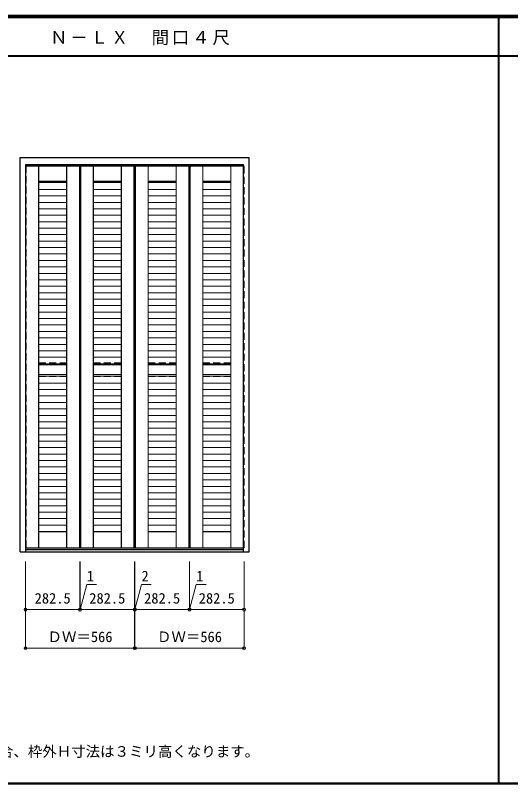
# Model space of a CAD drawing. Units: millimetres, scale not verified. Extents: x -6000 to 5700, y -4307 to 4175.
# Drawn here: x -546 to 2024, y 188 to 4175 of the extents above; entities that cross this region are included whole.
import ezdxf
from ezdxf.enums import TextEntityAlignment as Align

# ---------------------------------------------------------------- set-up
doc = ezdxf.new("R2010")
doc.units = ezdxf.units.MM
doc.header["$LTSCALE"] = 30
doc.header["$PDMODE"] = 32
doc.header["$PDSIZE"] = 15
doc.linetypes.add('DASHED1', pattern=[1.8, 1.2, -0.6])
for name, color, linetype, lineweight in [('0-2_扉', 3, 'Continuous', 25), ('0-3_仕上げ', 7, 'Continuous', 18), ('0-4_枠', 3, 'Continuous', 25), ('0-B_寸法', 7, 'Continuous', 9), ('0-C_ハッチ', 7, 'Continuous', 18), ('F-1_枠', 6, 'Continuous', 40)]:
    doc.layers.add(name, color=color, linetype=linetype, lineweight=lineweight)
doc.layers.add('0-A_文字', color=7, linetype='Continuous')
doc.styles.add('ＭＳ ゴシック', font='')
doc.styles.get('ＭＳ ゴシック').set_extended_font_data('MS Gothic')

msp = doc.modelspace()

# ---------------------------------------------------------------- linework, layer by layer
at = {"layer": '0-2_扉', "color": 4, "linetype": 'DASHED1', "lineweight": 9}
for p, q in [((-493, 1411), (-493, 3394)), ((-490.5, 3394), (-493, 3394)), ((638.5, 3394), (641, 3394)), ((641, 1411), (641, 3394)), ((-490.5, 1411), (-493, 1411)), ((638.5, 1411), (641, 1411))]:
    msp.add_line(p, q, dxfattribs=at)
at = {"layer": '0-2_扉'}
for p, q in [((-490.5, 3394), (-210.5, 3394)), ((-210.5, 1411), (-210.5, 3394)), ((73, 3394), (73, 1411)), ((75, 3394), (357.5, 3394)), ((75, 3394), (75, 1411)), ((357.5, 3394), (357.5, 1411)), ((358.5, 3394), (638.5, 3394)), ((358.5, 3394), (358.5, 1411)), ((-490.5, 1411), (-210.5, 1411)), ((-209.5, 1411), (73, 1411)), ((75, 1411), (357.5, 1411)), ((358.5, 1411), (638.5, 1411))]:
    msp.add_line(p, q, dxfattribs=at)
msp.add_lwpolyline([(-209.5, 1411), (-209.5, 3394), (73, 3394)], dxfattribs=at)
at = {"layer": '0-3_仕上げ', "linetype": 'DASHED1'}
for p, q in [((-490, 3394), (-490, 1411)), ((638, 3394), (638, 1411)), ((-279.5, 2371), (-424, 2371)), ((-140.5, 2371), (4, 2371)), ((288.5, 2371), (144, 2371)), ((427.5, 2371), (572, 2371)), ((-279.5, 2301), (-424, 2301)), ((-140.5, 2301), (4, 2301)), ((288.5, 2301), (144, 2301)), ((427.5, 2301), (572, 2301))]:
    msp.add_line(p, q, dxfattribs=at)
at = {"layer": '0-3_仕上げ'}
for p, q in [((-425, 3394), (-425, 1411)), ((-424, 1411), (-424, 3394)), ((-279.5, 1411), (-279.5, 3394)), ((-278.5, 3394), (-278.5, 1411)), ((-213.5, 3394), (-213.5, 1411)), ((-206.5, 3394), (-206.5, 1411)), ((-141.5, 3394), (-141.5, 1411)), ((-140.5, 1411), (-140.5, 3394)), ((4, 1411), (4, 3394)), ((5, 3394), (5, 1411)), ((70, 3394), (70, 1411)), ((78, 3394), (78, 1411)), ((143, 3394), (143, 1411)), ((144, 1411), (144, 3394)), ((288.5, 1411), (288.5, 3394)), ((289.5, 3394), (289.5, 1411)), ((354.5, 3394), (354.5, 1411)), ((361.5, 3394), (361.5, 1411)), ((426.5, 3394), (426.5, 1411)), ((427.5, 1411), (427.5, 3394)), ((572, 1411), (572, 3394)), ((573, 3394), (573, 1411)), ((-424, 3314), (-279.5, 3314)), ((-279.5, 3311), (-424, 3311)), ((4, 3314), (-140.5, 3314)), ((-140.5, 3311), (4, 3311)), ((144, 3314), (288.5, 3314)), ((288.5, 3311), (144, 3311)), ((572, 3314), (427.5, 3314)), ((427.5, 3311), (572, 3311)), ((-424, 2361), (-279.5, 2361)), ((4, 2361), (-140.5, 2361)), ((144, 2361), (288.5, 2361)), ((572, 2361), (427.5, 2361)), ((-424, 2311.59), (-279.5, 2311.59)), ((4, 2311.59), (-140.5, 2311.59)), ((144, 2311.59), (288.5, 2311.59)), ((572, 2311.59), (427.5, 2311.59)), ((-279.5, 1494), (-424, 1494)), ((-140.5, 1494), (4, 1494)), ((288.5, 1494), (144, 1494)), ((427.5, 1494), (572, 1494))]:
    msp.add_line(p, q, dxfattribs=at)
at = {"layer": '0-4_枠'}
for p, q in [((-520.5, 3437.5), (668.5, 3437.5)), ((-520.5, 1390.5), (-520.5, 3437.5)), ((668.5, 1390.5), (668.5, 3437.5)), ((-490.5, 3401.5), (638.5, 3401.5)), ((-490.5, 1390.5), (-490.5, 3401.5)), ((638.5, 1390.5), (638.5, 3401.5)), ((-490.5, 1402.5), (638.5, 1402.5)), ((-520.5, 1390.5), (668.5, 1390.5))]:
    msp.add_line(p, q, dxfattribs=at)
at = {"layer": '0-B_寸法', "color": 4}
for p, q in [((-493, 890.5), (-493, 1340.5)), ((-210.5, 1090.5), (-210.5, 1340.5)), ((73, 890.5), (73, 1340.5)), ((75, 890.5), (75, 1340.5)), ((357.5, 1090.5), (357.5, 1340.5)), ((641, 890.5), (641, 1340.5)), ((74, 1090.5), (108.95, 1220.93)), ((108.95, 1220.93), (159.73, 1220.93)), ((-493, 1090.5), (-210.5, 1090.5)), ((-209.5, 1090.5), (73, 1090.5)), ((73, 1090.5), (75, 1090.5)), ((75, 1090.5), (357.5, 1090.5)), ((358.5, 1090.5), (641, 1090.5)), ((-493, 890.5), (73, 890.5)), ((75, 890.5), (641, 890.5))]:
    msp.add_line(p, q, dxfattribs=at)
for points in [[(-210.5, 1090.5), (-209.5, 1090.5), (-209.5, 1340.5)], [(357.5, 1090.5), (358.5, 1090.5), (358.5, 1340.5)], [(-210, 1090.5), (-175.05, 1220.93), (-124.27, 1220.93)], [(358, 1090.5), (392.95, 1220.93), (443.73, 1220.93)]]:
    msp.add_lwpolyline(points, dxfattribs=at)
at = {"layer": '0-B_寸法'}
for p in [(-493, 1090.5), (-210.5, 1090.5), (-209.5, 1090.5), (73, 1090.5), (75, 1090.5), (357.5, 1090.5), (358.5, 1090.5), (641, 1090.5), (-493, 890.5), (73, 890.5), (75, 890.5), (641, 890.5)]:
    msp.add_point(p, dxfattribs=at)
at = {"layer": '0-C_ハッチ'}
for p, q in [((-424, 3307.54), (-279.5, 3307.54)), ((-424, 3271.47), (-279.5, 3271.47)), ((4, 3307.54), (-140.5, 3307.54)), ((4, 3271.47), (-140.5, 3271.47)), ((144, 3307.54), (288.5, 3307.54)), ((144, 3271.47), (288.5, 3271.47)), ((572, 3307.54), (427.5, 3307.54)), ((572, 3271.47), (427.5, 3271.47)), ((-424, 3237.97), (-279.5, 3237.97)), ((4, 3237.97), (-140.5, 3237.97)), ((144, 3237.97), (288.5, 3237.97)), ((572, 3237.97), (427.5, 3237.97)), ((-424, 3204.47), (-279.5, 3204.47)), ((4, 3204.47), (-140.5, 3204.47)), ((144, 3204.47), (288.5, 3204.47)), ((572, 3204.47), (427.5, 3204.47)), ((-424, 3170.97), (-279.5, 3170.97)), ((4, 3170.97), (-140.5, 3170.97)), ((144, 3170.97), (288.5, 3170.97)), ((572, 3170.97), (427.5, 3170.97)), ((-424, 3137.47), (-279.5, 3137.47)), ((4, 3137.47), (-140.5, 3137.47)), ((144, 3137.47), (288.5, 3137.47)), ((572, 3137.47), (427.5, 3137.47)), ((-424, 3103.97), (-279.5, 3103.97)), ((-424, 3070.47), (-279.5, 3070.47)), ((4, 3103.97), (-140.5, 3103.97)), ((4, 3070.47), (-140.5, 3070.47)), ((144, 3103.97), (288.5, 3103.97)), ((144, 3070.47), (288.5, 3070.47)), ((572, 3103.97), (427.5, 3103.97)), ((572, 3070.47), (427.5, 3070.47)), ((-424, 3036.97), (-279.5, 3036.97)), ((4, 3036.97), (-140.5, 3036.97)), ((144, 3036.97), (288.5, 3036.97)), ((572, 3036.97), (427.5, 3036.97)), ((-424, 3003.47), (-279.5, 3003.47)), ((4, 3003.47), (-140.5, 3003.47)), ((144, 3003.47), (288.5, 3003.47)), ((572, 3003.47), (427.5, 3003.47)), ((-424, 2969.97), (-279.5, 2969.97)), ((4, 2969.97), (-140.5, 2969.97)), ((144, 2969.97), (288.5, 2969.97)), ((572, 2969.97), (427.5, 2969.97)), ((-424, 2936.47), (-279.5, 2936.47)), ((4, 2936.47), (-140.5, 2936.47)), ((144, 2936.47), (288.5, 2936.47)), ((572, 2936.47), (427.5, 2936.47)), ((-424, 2902.97), (-279.5, 2902.97)), ((4, 2902.97), (-140.5, 2902.97)), ((144, 2902.97), (288.5, 2902.97)), ((572, 2902.97), (427.5, 2902.97)), ((-424, 2869.47), (-279.5, 2869.47)), ((-424, 2835.97), (-279.5, 2835.97)), ((4, 2869.47), (-140.5, 2869.47)), ((4, 2835.97), (-140.5, 2835.97)), ((144, 2869.47), (288.5, 2869.47)), ((144, 2835.97), (288.5, 2835.97)), ((572, 2869.47), (427.5, 2869.47)), ((572, 2835.97), (427.5, 2835.97)), ((-424, 2802.47), (-279.5, 2802.47)), ((4, 2802.47), (-140.5, 2802.47)), ((144, 2802.47), (288.5, 2802.47)), ((572, 2802.47), (427.5, 2802.47)), ((-424, 2768.97), (-279.5, 2768.97)), ((4, 2768.97), (-140.5, 2768.97)), ((144, 2768.97), (288.5, 2768.97)), ((572, 2768.97), (427.5, 2768.97)), ((-424, 2735.47), (-279.5, 2735.47)), ((4, 2735.47), (-140.5, 2735.47)), ((144, 2735.47), (288.5, 2735.47)), ((572, 2735.47), (427.5, 2735.47)), ((-424, 2701.97), (-279.5, 2701.97)), ((4, 2701.97), (-140.5, 2701.97)), ((144, 2701.97), (288.5, 2701.97)), ((572, 2701.97), (427.5, 2701.97)), ((-424, 2668.47), (-279.5, 2668.47)), ((-424, 2634.97), (-279.5, 2634.97)), ((4, 2668.47), (-140.5, 2668.47)), ((4, 2634.97), (-140.5, 2634.97)), ((144, 2668.47), (288.5, 2668.47)), ((144, 2634.97), (288.5, 2634.97)), ((572, 2668.47), (427.5, 2668.47)), ((572, 2634.97), (427.5, 2634.97)), ((-424, 2601.47), (-279.5, 2601.47)), ((4, 2601.47), (-140.5, 2601.47)), ((144, 2601.47), (288.5, 2601.47)), ((572, 2601.47), (427.5, 2601.47)), ((-424, 2567.97), (-279.5, 2567.97)), ((4, 2567.97), (-140.5, 2567.97)), ((144, 2567.97), (288.5, 2567.97)), ((572, 2567.97), (427.5, 2567.97)), ((-424, 2534.47), (-279.5, 2534.47)), ((4, 2534.47), (-140.5, 2534.47)), ((144, 2534.47), (288.5, 2534.47)), ((572, 2534.47), (427.5, 2534.47)), ((-424, 2500.97), (-279.5, 2500.97)), ((4, 2500.97), (-140.5, 2500.97)), ((144, 2500.97), (288.5, 2500.97)), ((572, 2500.97), (427.5, 2500.97)), ((-424, 2467.47), (-279.5, 2467.47)), ((-424, 2433.97), (-279.5, 2433.97)), ((4, 2467.47), (-140.5, 2467.47)), ((4, 2433.97), (-140.5, 2433.97)), ((144, 2467.47), (288.5, 2467.47)), ((144, 2433.97), (288.5, 2433.97)), ((572, 2467.47), (427.5, 2467.47)), ((572, 2433.97), (427.5, 2433.97)), ((-424, 2400.47), (-279.5, 2400.47)), ((4, 2400.47), (-140.5, 2400.47)), ((144, 2400.47), (288.5, 2400.47)), ((572, 2400.47), (427.5, 2400.47)), ((-424, 2366.97), (-279.5, 2366.97)), ((4, 2366.97), (-140.5, 2366.97)), ((144, 2366.97), (288.5, 2366.97)), ((572, 2366.97), (427.5, 2366.97)), ((-424, 2302.54), (-279.5, 2302.54)), ((4, 2302.54), (-140.5, 2302.54)), ((144, 2302.54), (288.5, 2302.54)), ((572, 2302.54), (427.5, 2302.54)), ((-424, 2266.47), (-279.5, 2266.47)), ((4, 2266.47), (-140.5, 2266.47)), ((144, 2266.47), (288.5, 2266.47)), ((572, 2266.47), (427.5, 2266.47)), ((-424, 2232.97), (-279.5, 2232.97)), ((-424, 2199.47), (-279.5, 2199.47)), ((4, 2232.97), (-140.5, 2232.97)), ((4, 2199.47), (-140.5, 2199.47)), ((144, 2232.97), (288.5, 2232.97)), ((144, 2199.47), (288.5, 2199.47)), ((572, 2232.97), (427.5, 2232.97)), ((572, 2199.47), (427.5, 2199.47)), ((-424, 2165.97), (-279.5, 2165.97)), ((4, 2165.97), (-140.5, 2165.97)), ((144, 2165.97), (288.5, 2165.97)), ((572, 2165.97), (427.5, 2165.97)), ((-424, 2132.47), (-279.5, 2132.47)), ((4, 2132.47), (-140.5, 2132.47)), ((144, 2132.47), (288.5, 2132.47)), ((572, 2132.47), (427.5, 2132.47)), ((-424, 2098.97), (-279.5, 2098.97)), ((4, 2098.97), (-140.5, 2098.97)), ((144, 2098.97), (288.5, 2098.97)), ((572, 2098.97), (427.5, 2098.97)), ((-424, 2065.47), (-279.5, 2065.47)), ((4, 2065.47), (-140.5, 2065.47)), ((144, 2065.47), (288.5, 2065.47)), ((572, 2065.47), (427.5, 2065.47)), ((-424, 2031.97), (-279.5, 2031.97)), ((-424, 1998.47), (-279.5, 1998.47)), ((4, 2031.97), (-140.5, 2031.97)), ((4, 1998.47), (-140.5, 1998.47)), ((144, 2031.97), (288.5, 2031.97)), ((144, 1998.47), (288.5, 1998.47)), ((572, 2031.97), (427.5, 2031.97)), ((572, 1998.47), (427.5, 1998.47)), ((-424, 1964.97), (-279.5, 1964.97)), ((4, 1964.97), (-140.5, 1964.97)), ((144, 1964.97), (288.5, 1964.97)), ((572, 1964.97), (427.5, 1964.97)), ((-424, 1931.47), (-279.5, 1931.47)), ((4, 1931.47), (-140.5, 1931.47)), ((144, 1931.47), (288.5, 1931.47)), ((572, 1931.47), (427.5, 1931.47)), ((-424, 1897.97), (-279.5, 1897.97)), ((4, 1897.97), (-140.5, 1897.97)), ((144, 1897.97), (288.5, 1897.97)), ((572, 1897.97), (427.5, 1897.97)), ((-424, 1864.47), (-279.5, 1864.47)), ((4, 1864.47), (-140.5, 1864.47)), ((144, 1864.47), (288.5, 1864.47)), ((572, 1864.47), (427.5, 1864.47)), ((-424, 1830.97), (-279.5, 1830.97)), ((-424, 1797.47), (-279.5, 1797.47)), ((4, 1830.97), (-140.5, 1830.97)), ((4, 1797.47), (-140.5, 1797.47)), ((144, 1830.97), (288.5, 1830.97)), ((144, 1797.47), (288.5, 1797.47)), ((572, 1830.97), (427.5, 1830.97)), ((572, 1797.47), (427.5, 1797.47)), ((-424, 1763.97), (-279.5, 1763.97)), ((4, 1763.97), (-140.5, 1763.97)), ((144, 1763.97), (288.5, 1763.97)), ((572, 1763.97), (427.5, 1763.97)), ((-424, 1730.47), (-279.5, 1730.47)), ((4, 1730.47), (-140.5, 1730.47)), ((144, 1730.47), (288.5, 1730.47)), ((572, 1730.47), (427.5, 1730.47)), ((-424, 1696.97), (-279.5, 1696.97)), ((4, 1696.97), (-140.5, 1696.97)), ((144, 1696.97), (288.5, 1696.97)), ((572, 1696.97), (427.5, 1696.97)), ((-424, 1663.47), (-279.5, 1663.47)), ((4, 1663.47), (-140.5, 1663.47)), ((144, 1663.47), (288.5, 1663.47)), ((572, 1663.47), (427.5, 1663.47)), ((-424, 1629.97), (-279.5, 1629.97)), ((-424, 1596.47), (-279.5, 1596.47)), ((4, 1629.97), (-140.5, 1629.97)), ((4, 1596.47), (-140.5, 1596.47)), ((144, 1629.97), (288.5, 1629.97)), ((144, 1596.47), (288.5, 1596.47)), ((572, 1629.97), (427.5, 1629.97)), ((572, 1596.47), (427.5, 1596.47)), ((-424, 1562.97), (-279.5, 1562.97)), ((4, 1562.97), (-140.5, 1562.97)), ((144, 1562.97), (288.5, 1562.97)), ((572, 1562.97), (427.5, 1562.97)), ((-424, 1529.47), (-279.5, 1529.47)), ((4, 1529.47), (-140.5, 1529.47)), ((144, 1529.47), (288.5, 1529.47)), ((572, 1529.47), (427.5, 1529.47)), ((-424, 1495.97), (-279.5, 1495.97)), ((4, 1495.97), (-140.5, 1495.97)), ((144, 1495.97), (288.5, 1495.97)), ((572, 1495.97), (427.5, 1495.97))]:
    msp.add_line(p, q, dxfattribs=at)
at = {"layer": 'F-1_枠'}
for p, q in [((-6000, 4175), (5700, 4175)), ((-6000, 4170), (5700, 4170)), ((-6000, 4165), (5700, 4165)), ((1963.33, 190.5), (1963.33, 4175)), ((-6000, 3965), (5700, 3965)), ((-6000, 190.5), (5700, 190.5)), ((-6000, 187.5), (5700, 187.5))]:
    msp.add_line(p, q, dxfattribs=at)

# ---------------------------------------------------------------- texts
at = {"layer": '0-A_文字', "style": 'ＭＳ ゴシック'}
msp.add_text('*敷居（別売）床直置施工の場合、枠外Ｈ寸法は３ミリ高くなります。', height=54.99, dxfattribs=at).set_placement((-1643.33, 310.5), align=Align.BOTTOM_LEFT)
at = {"layer": '0-A_文字', "insert": (-365, 4020), "char_height": 65.98, "attachment_point": 7, "style": 'ＭＳ ゴシック'}
msp.add_mtext('\\T1.17;Ｎ－ＬＸ\u3000間口４尺', dxfattribs=at)
at = {"layer": '0-B_寸法', "style": 'ＭＳ ゴシック'}
for s, p in [('1', (-175.05, 1220.93)), ('2', (108.95, 1220.93)), ('1', (392.95, 1220.93)), ('282.5', (-445.5, 1105.5)), ('282.5', (-162, 1105.5)), ('282.5', (122.5, 1105.5)), ('282.5', (406, 1105.5)), ('ＤＷ＝566', (-378.75, 905.5)), ('ＤＷ＝566', (189.25, 905.5))]:
    msp.add_text(s, height=54.99, dxfattribs=at).set_placement(p, align=Align.BOTTOM_LEFT)

doc.saveas('drawing.dxf')
